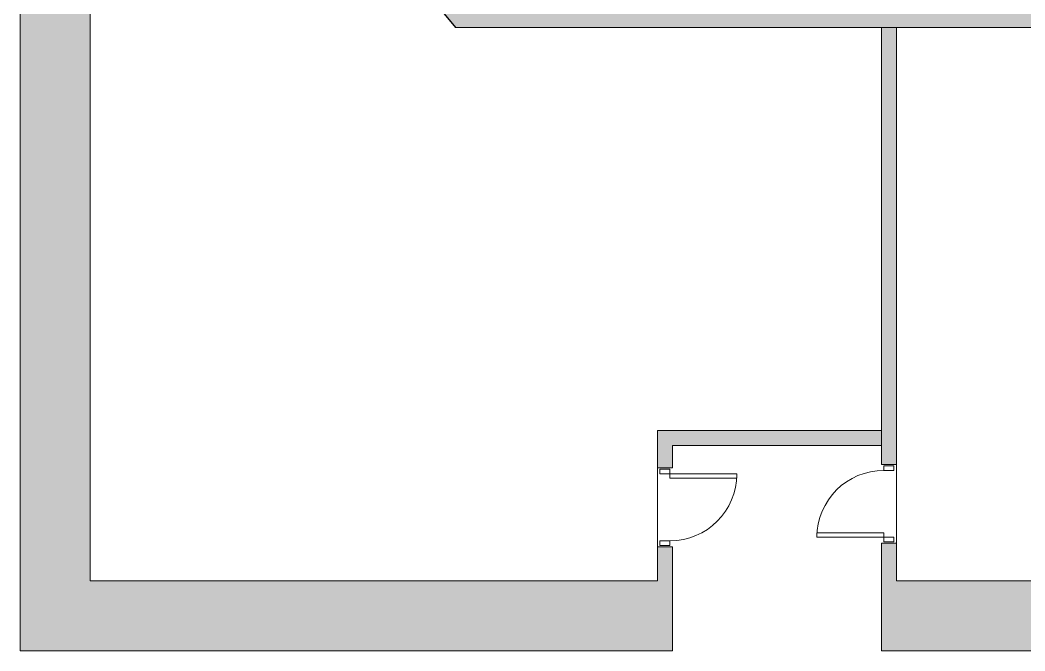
# Model space of a CAD drawing. Header units: centimetres. Extents: x -760 to 750, y -1383 to 587.
# Drawn here: x -759 to 245, y -1383 to -752 of the extents above; entities that cross this region are included whole.
import ezdxf

# ---------------------------------------------------------------- set-up
doc = ezdxf.new("R2010")
doc.units = ezdxf.units.CM
doc.header["$LTSCALE"] = 5
doc.layers.add('Structure - Floor Plan', color=7, linetype='Continuous')

# ---------------------------------------------------------------- blocks, each defined once
blk = doc.blocks.new('Group-1')
at = {"color": 255, "linetype": 'Continuous', "lineweight": 5, "transparency": 33554687}
blk.add_wipeout([(-689.5, -1312.5), (-122.6, -1312.5), (-122.6, -1162.2), (101.3, -1162.2), (101.3, -759.7), (-324.2, -759.7), (-428.7, -633.8), (-689.5, -633.8)], dxfattribs=at)
at = {"color": 7, "linetype": 'Continuous', "lineweight": 5, "transparency": 33554687, "flags": 128}
blk.add_lwpolyline([(-689.5, -1312.5), (-122.6, -1312.5), (-122.6, -1162.2), (101.3, -1162.2), (101.3, -759.7), (-324.2, -759.7), (-428.7, -633.8), (-689.5, -633.8)], close=True, dxfattribs=at)
blk = doc.blocks.new('Group-2')
at = {"color": 255, "linetype": 'Continuous', "lineweight": 5, "transparency": 33554687}
blk.add_wipeout([(116.3, -1312.5), (294.6, -1312.5), (294.6, -759.7), (116.3, -759.7)], dxfattribs=at)
at = {"color": 7, "linetype": 'Continuous', "lineweight": 5, "transparency": 33554687, "flags": 128}
blk.add_lwpolyline([(116.3, -1312.5), (294.6, -1312.5), (294.6, -759.7), (116.3, -759.7)], close=True, dxfattribs=at)
blk = doc.blocks.new('Group-46')
at = {"color": 7, "linetype": 'Continuous', "lineweight": 5, "transparency": 33554687}
for p, q in [((-421.6, -618.8), (-317.1, -744.7)), ((-428.7, -633.8), (-324.2, -759.7))]:
    blk.add_line(p, q, dxfattribs=at)
blk = doc.blocks.new('Group-47')
at = {"color": 7, "transparency": 33554623}
blk.add_blockref('Group-46', (0, 0), dxfattribs=at)
blk = doc.blocks.new('Group-48')
at = {"color": 7, "linetype": 'Continuous', "lineweight": 5, "transparency": 33554687}
for p, q in [((-317.1, -744.7), (302.8, -744.7)), ((-324.2, -759.7), (294.6, -759.7))]:
    blk.add_line(p, q, dxfattribs=at)
blk = doc.blocks.new('Group-49')
at = {"color": 7, "transparency": 33554623}
blk.add_blockref('Group-48', (0, 0), dxfattribs=at)
blk = doc.blocks.new('Group-77')
at = {"color": 7, "linetype": 'Continuous', "lineweight": 5, "transparency": 33554687}
for p, q in [((-122.6, -1312.5), (-689.5, -1312.5)), ((-107.6, -1382.5), (-759.5, -1382.5))]:
    blk.add_line(p, q, dxfattribs=at)
blk = doc.blocks.new('Group-78')
at = {"color": 7, "transparency": 33554623}
blk.add_blockref('Group-77', (0, 0), dxfattribs=at)
blk = doc.blocks.new('Group-79')
at = {"color": 7, "linetype": 'Continuous', "lineweight": 5, "transparency": 33554687}
for p, q in [((-759.5, -1382.5), (-759.5, -91.1)), ((-759.5, -91.1), (-729.6, -91.1)), ((-689.6, -91.1), (-689.5, -91.1)), ((-689.5, -1312.5), (-689.5, -91.1))]:
    blk.add_line(p, q, dxfattribs=at)
blk = doc.blocks.new('Group-80')
at = {"color": 7, "transparency": 33554623}
blk.add_blockref('Group-79', (0, 0), dxfattribs=at)
blk = doc.blocks.new('Group-83')
at = {"color": 7, "linetype": 'Continuous', "lineweight": 5, "transparency": 33554687}
for p, q in [((679.7, -1312.5), (116.3, -1312.5)), ((749.7, -1382.5), (101.3, -1382.5))]:
    blk.add_line(p, q, dxfattribs=at)
blk = doc.blocks.new('Group-84')
at = {"color": 7, "transparency": 33554623}
blk.add_blockref('Group-83', (0, 0), dxfattribs=at)
blk = doc.blocks.new('Group-85')
at = {"color": 7, "linetype": 'Continuous', "lineweight": 5, "transparency": 33554687}
for p, q in [((-38.1, 5), (-38.1, -5)), ((38.1, 5), (38.1, -5))]:
    blk.add_line(p, q, dxfattribs=at)
blk = doc.blocks.new('Group-86')
at = {"color": 255, "linetype": 'Continuous', "lineweight": 5, "transparency": 33554687}
for points in [[(-38.1, 5), (-33.45, 5), (-33.45, -5), (-38.1, -5)], [(33.45, 5), (38.1, 5), (38.1, -5), (33.45, -5)]]:
    blk.add_wipeout(points, dxfattribs=at)
at = {"color": 7, "linetype": 'Continuous', "lineweight": 5, "transparency": 33554687, "flags": 128}
for points in [[(-38.1, 5), (-33.45, 5), (-33.45, -5), (-38.1, -5)], [(33.45, 5), (38.1, 5), (38.1, -5), (33.45, -5)]]:
    blk.add_lwpolyline(points, close=True, dxfattribs=at)
blk = doc.blocks.new('Group-87')
at = {"color": 7, "transparency": 33554687}
blk.add_blockref('Group-85', (0, 0), dxfattribs=at)
blk.add_blockref('Group-86', (0, 0), dxfattribs=at)
at = {"color": 7, "linetype": 'Continuous', "lineweight": 5, "transparency": 33554687}
for p, q in [((-38.1, 5), (-33.45, 5)), ((-33.45, 5), (-33.45, -5)), ((38.1, 5), (33.45, 5)), ((33.45, 5), (33.45, -5)), ((-38.1, -5), (-33.45, -5)), ((38.1, -5), (33.45, -5))]:
    blk.add_line(p, q, dxfattribs=at)
blk = doc.blocks.new('Group-88')
at = {"color": 7, "linetype": 'Continuous', "lineweight": 5, "transparency": 33554687}
blk.add_arc((-33.45, 5), 66.9, 0, 90, dxfattribs=at)
blk = doc.blocks.new('Group-89')
at = {"color": 255, "linetype": 'Continuous', "lineweight": 5, "transparency": 33554687}
blk.add_wipeout([(-33.45, 5), (-33.45, 71.9), (-29.05, 71.9), (-29.05, 5)], dxfattribs=at)
at = {"color": 7, "linetype": 'Continuous', "lineweight": 5, "transparency": 33554687, "flags": 128}
blk.add_lwpolyline([(-33.45, 5), (-33.45, 71.9), (-29.05, 71.9), (-29.05, 5)], close=True, dxfattribs=at)
blk = doc.blocks.new('Group-90')
at = {"color": 7, "transparency": 33554687}
blk.add_blockref('Group-89', (0, 0), dxfattribs=at)
at = {"color": 7, "linetype": 'Continuous', "lineweight": 5, "transparency": 33554687}
for p, q in [((-33.45, 5), (-33.45, 71.9)), ((-33.45, 71.9), (-29.05, 71.9)), ((-29.05, 5), (-29.05, 71.9)), ((-33.45, 5), (-29.05, 5))]:
    blk.add_line(p, q, dxfattribs=at)
blk = doc.blocks.new('Group-91')
at = {"color": 7, "transparency": 33554687}
blk.add_blockref('Group-90', (0, 0), dxfattribs=at)
blk = doc.blocks.new('Door (2D)-4')
at = {"color": 7, "transparency": 33554687}
blk.add_blockref('Group-87', (0, 0), dxfattribs=at)
at = {"color": 0, "flags": 1}
for tag in ['IFC_UUID', 'instanceID']:
    blk.add_attdef(tag, (36.9, -1274.9), '', height=0.018, dxfattribs=at)
at = {"color": 7, "transparency": 33554687}
blk.add_blockref('Group-88', (0, 0), dxfattribs=at)
blk.add_blockref('Group-91', (0, 0), dxfattribs=at)
blk = doc.blocks.new('Group-92')
at = {"color": 7, "linetype": 'Continuous', "lineweight": 5, "transparency": 33554687}
for p, q in [((101.3, -1196.2), (101.3, -759.7)), ((116.3, -1196.2), (116.3, -759.7)), ((101.3, -1196.2), (116.3, -1196.2)), ((116.3, -1274.9), (101.3, -1274.9)), ((101.3, -1382.5), (101.3, -1274.9)), ((116.3, -1312.5), (116.3, -1274.9))]:
    blk.add_line(p, q, dxfattribs=at)
blk = doc.blocks.new('Group-93')
at = {"color": 7, "transparency": 33554623}
blk.add_blockref('Group-92', (0, 0), dxfattribs=at)
blk = doc.blocks.new('Group-94')
at = {"color": 7, "linetype": 'Continuous', "lineweight": 5, "transparency": 33554687}
for p, q in [((-38.1, 5), (-38.1, -5)), ((38.1, 5), (38.1, -5))]:
    blk.add_line(p, q, dxfattribs=at)
blk = doc.blocks.new('Group-95')
at = {"color": 255, "linetype": 'Continuous', "lineweight": 5, "transparency": 33554687}
for points in [[(-38.1, 5), (-33.45, 5), (-33.45, -5), (-38.1, -5)], [(33.45, 5), (38.1, 5), (38.1, -5), (33.45, -5)]]:
    blk.add_wipeout(points, dxfattribs=at)
at = {"color": 7, "linetype": 'Continuous', "lineweight": 5, "transparency": 33554687, "flags": 128}
for points in [[(-38.1, 5), (-33.45, 5), (-33.45, -5), (-38.1, -5)], [(33.45, 5), (38.1, 5), (38.1, -5), (33.45, -5)]]:
    blk.add_lwpolyline(points, close=True, dxfattribs=at)
blk = doc.blocks.new('Group-96')
at = {"color": 7, "transparency": 33554687}
blk.add_blockref('Group-94', (0, 0), dxfattribs=at)
blk.add_blockref('Group-95', (0, 0), dxfattribs=at)
at = {"color": 7, "linetype": 'Continuous', "lineweight": 5, "transparency": 33554687}
for p, q in [((-38.1, 5), (-33.45, 5)), ((-33.45, 5), (-33.45, -5)), ((38.1, 5), (33.45, 5)), ((33.45, 5), (33.45, -5)), ((-38.1, -5), (-33.45, -5)), ((38.1, -5), (33.45, -5))]:
    blk.add_line(p, q, dxfattribs=at)
blk = doc.blocks.new('Group-97')
at = {"color": 7, "linetype": 'Continuous', "lineweight": 5, "transparency": 33554687}
blk.add_arc((33.45, -5), 66.9, 180, 270, dxfattribs=at)
blk = doc.blocks.new('Group-98')
at = {"color": 255, "linetype": 'Continuous', "lineweight": 5, "transparency": 33554687}
blk.add_wipeout([(29.05, -71.9), (29.05, -5), (33.45, -5), (33.45, -71.9)], dxfattribs=at)
at = {"color": 7, "linetype": 'Continuous', "lineweight": 5, "transparency": 33554687, "flags": 128}
blk.add_lwpolyline([(29.05, -71.9), (29.05, -5), (33.45, -5), (33.45, -71.9)], close=True, dxfattribs=at)
blk = doc.blocks.new('Group-99')
at = {"color": 7, "transparency": 33554687}
blk.add_blockref('Group-98', (0, 0), dxfattribs=at)
at = {"color": 7, "linetype": 'Continuous', "lineweight": 5, "transparency": 33554687}
for p, q in [((29.05, -71.9), (29.05, -5)), ((29.05, -5), (33.45, -5)), ((33.45, -71.9), (33.45, -5)), ((29.05, -71.9), (33.45, -71.9))]:
    blk.add_line(p, q, dxfattribs=at)
blk = doc.blocks.new('Group-100')
at = {"color": 7, "transparency": 33554687}
blk.add_blockref('Group-99', (0, 0), dxfattribs=at)
blk = doc.blocks.new('Door (2D)-5')
at = {"color": 7, "transparency": 33554687}
blk.add_blockref('Group-96', (0, 0), dxfattribs=at)
at = {"color": 0, "flags": 1}
for tag in ['IFC_UUID', 'instanceID']:
    blk.add_attdef(tag, (-122.6, -1278.5), '', height=0.018, dxfattribs=at)
at = {"color": 7, "transparency": 33554687}
blk.add_blockref('Group-97', (0, 0), dxfattribs=at)
blk.add_blockref('Group-100', (0, 0), dxfattribs=at)
blk = doc.blocks.new('Group-101')
at = {"color": 7, "linetype": 'Continuous', "lineweight": 5, "transparency": 33554687}
for p, q in [((-122.6, -1199.7), (-122.6, -1162.2)), ((-107.6, -1199.7), (-107.6, -1177.2)), ((-122.6, -1199.7), (-107.6, -1199.7)), ((-107.6, -1278.5), (-122.6, -1278.5)), ((-122.6, -1312.5), (-122.6, -1278.5)), ((-107.6, -1382.5), (-107.6, -1278.5))]:
    blk.add_line(p, q, dxfattribs=at)
blk = doc.blocks.new('Group-102')
at = {"color": 7, "transparency": 33554623}
blk.add_blockref('Group-101', (0, 0), dxfattribs=at)
blk = doc.blocks.new('Group-103')
at = {"color": 7, "linetype": 'Continuous', "lineweight": 5, "transparency": 33554687}
for p, q in [((-122.6, -1162.2), (101.3, -1162.2)), ((-107.6, -1177.2), (101.3, -1177.2))]:
    blk.add_line(p, q, dxfattribs=at)
blk = doc.blocks.new('Group-104')
at = {"color": 7, "transparency": 33554623}
blk.add_blockref('Group-103', (0, 0), dxfattribs=at)

msp = doc.modelspace()

# ---------------------------------------------------------------- linework, layer by layer
at = {"layer": 'Structure - Floor Plan', "color": 7, "linetype": 'Continuous', "lineweight": 5, "transparency": 33554687}
for p, q in [((-759.4997, -1382.5249), (-759.4997, -91.0645)), ((-107.5821, -1382.5249), (-759.4997, -1382.5249)), ((749.6579, -1382.4944), (101.2868, -1382.4944))]:
    msp.add_line(p, q, dxfattribs=at)

# ---------------------------------------------------------------- wipeouts: each hides what was drawn before it
at = {"color": 255, "linetype": 'Continuous', "lineweight": 5, "transparency": 33554687}
for points in [[(-689.4997, -1312.5249), (-122.5821, -1312.5249), (-122.5821, -1162.1668), (101.2868, -1162.1668), (101.2868, -759.7329), (-324.1596, -759.7329), (-428.6818, -633.8411), (-689.4997, -633.8411)], [(116.2868, -1312.4944), (294.6203, -1312.4944), (294.6203, -759.7329), (116.2868, -759.7329)]]:
    msp.add_wipeout(points, dxfattribs=at).dxf.layer = 'Structure - Floor Plan'

# ---------------------------------------------------------------- next in the draw order: linework, layer by layer
at = {"layer": 'Structure - Floor Plan', "color": 7, "linetype": 'Continuous', "lineweight": 5, "transparency": 33554687, "flags": 128}
for points in [[(-689.4997, -1312.5249), (-122.5821, -1312.5249), (-122.5821, -1162.1668), (101.2868, -1162.1668), (101.2868, -759.7329), (-324.1596, -759.7329), (-428.6818, -633.8411), (-689.4997, -633.8411)], [(116.2868, -1312.4944), (294.6203, -1312.4944), (294.6203, -759.7329), (116.2868, -759.7329)]]:
    msp.add_lwpolyline(points, close=True, dxfattribs=at)
at = {"layer": 'Structure - Floor Plan', "color": 7, "linetype": 'Continuous', "lineweight": 5, "transparency": 33554687}
for points in [[(-689.4997, -1312.5249), (-689.4997, -1312.5249), (-689.4997, -633.8411), (-689.4997, -633.8411), (-689.4997, -1312.5249)], [(-689.4997, -633.8411), (-689.4997, -1312.5249), (-122.5821, -1312.5249), (-122.5821, -1162.1668)], [(-324.1596, -759.7329), (-428.6818, -633.8411), (-689.4997, -633.8411)], [(-689.4997, -633.8411), (-428.6818, -633.8411), (-324.1596, -759.7329)], [(-122.5821, -1162.1668), (-122.5821, -1312.5249), (-689.4997, -1312.5249), (-689.4997, -633.8411)], [(-428.6818, -633.8411), (-428.6818, -633.8411), (-324.1596, -759.7329), (-324.1596, -759.7329), (-428.6818, -633.8411)], [(-122.5821, -1162.1668), (101.2868, -1162.1668), (101.2868, -759.7329), (-324.1596, -759.7329)], [(-324.1596, -759.7329), (101.2868, -759.7329), (101.2868, -1162.1668), (-122.5821, -1162.1668)], [(-324.1596, -759.7329), (-324.1596, -759.7329), (101.2868, -759.7329), (101.2868, -759.7329), (-324.1596, -759.7329)], [(101.2868, -759.7329), (101.2868, -759.7329), (101.2868, -1162.1668), (101.2868, -1162.1668), (101.2868, -759.7329)], [(116.2868, -759.7329), (116.2868, -759.7329), (294.6203, -759.7329), (294.6203, -759.7329), (116.2868, -759.7329)], [(116.2868, -1312.4944), (116.2868, -1312.4944), (116.2868, -759.7329), (116.2868, -759.7329), (116.2868, -1312.4944)], [(294.6203, -759.7329), (116.2868, -759.7329), (116.2868, -1312.4944), (294.6203, -1312.4944), (294.6203, -759.7329)], [(294.6203, -1312.4944), (116.2868, -1312.4944), (116.2868, -759.7329), (294.6203, -759.7329), (294.6203, -1312.4944)], [(-122.5821, -1162.1668), (-122.5821, -1162.1668), (-122.5821, -1312.5249), (-122.5821, -1312.5249), (-122.5821, -1162.1668)], [(101.2868, -1162.1668), (101.2868, -1162.1668), (-122.5821, -1162.1668), (-122.5821, -1162.1668), (101.2868, -1162.1668)], [(-122.5821, -1312.5249), (-122.5821, -1312.5249), (-689.4997, -1312.5249), (-689.4997, -1312.5249), (-122.5821, -1312.5249)], [(294.6203, -1312.4944), (294.6203, -1312.4944), (116.2868, -1312.4944), (116.2868, -1312.4944), (294.6203, -1312.4944)]]:
    msp.add_lwpolyline(points, dxfattribs=at)

# ---------------------------------------------------------------- next in the draw order: block references
at = {"layer": 'Structure - Floor Plan', "color": 7, "transparency": 33554623}
for name in ['Group-1', 'Group-2']:
    msp.add_blockref(name, (0, 0), dxfattribs=at)

# ---------------------------------------------------------------- next in the draw order: linework, layer by layer
at = {"layer": 'Structure - Floor Plan', "color": 7, "linetype": 'Continuous', "lineweight": 5, "transparency": 33554687}
for p, q in [((-689.4997, -1312.5249), (-689.4997, -91.0645)), ((-428.6818, -633.8411), (-324.1596, -759.7329)), ((-324.1596, -759.7329), (294.6203, -759.7329)), ((-122.5821, -1162.1668), (101.2868, -1162.1668)), ((-107.5821, -1177.1668), (101.2868, -1177.1668)), ((-122.5821, -1312.5249), (-689.4997, -1312.5249)), ((679.6579, -1312.4944), (116.2868, -1312.4944))]:
    msp.add_line(p, q, dxfattribs=at)
at = {"layer": 'Structure - Floor Plan', "color": 255, "linetype": 'Continuous', "transparency": 33554687}
for points in [[(-759.4997, -91.0645), (-759.4997, -1382.5249), (-689.4997, -91.0645), (-689.4997, -1312.5249)], [(-317.1174, -744.7329), (-421.6395, -618.8411), (-324.1596, -759.7329), (-428.6818, -633.8411)], [(-317.1174, -744.7329), (-324.1596, -759.7329), (302.7535, -744.7329), (309.6203, -759.7329)], [(116.2868, -759.7329), (101.2868, -759.7329), (116.2868, -1196.196), (101.2868, -1196.196)], [(-107.5821, -1177.1668), (-122.5821, -1162.1668), (-107.5821, -1199.7329), (-122.5821, -1199.7329)], [(101.2868, -1162.1668), (-122.5821, -1162.1668), (101.2868, -1177.1668), (-107.5821, -1177.1668)], [(101.2868, -1382.4944), (116.2868, -1312.4944), (101.2868, -1274.936), (116.2868, -1274.936)], [(-122.5821, -1312.5249), (-107.5821, -1382.5249), (-122.5821, -1278.4729), (-107.5821, -1278.4729)], [(-759.4997, -1382.5249), (-107.5821, -1382.5249), (-689.4997, -1312.5249), (-122.5821, -1312.5249)], [(101.2868, -1382.4944), (749.6579, -1382.4944), (116.2868, -1312.4944), (679.6579, -1312.4944)]]:
    msp.add_solid(points, dxfattribs=at)

# ---------------------------------------------------------------- next in the draw order: block references
at = {"layer": 'Structure - Floor Plan', "color": 7, "transparency": 33554623}
for name in ['Group-80', 'Group-47', 'Group-49', 'Group-104', 'Group-78', 'Group-84']:
    msp.add_blockref(name, (0, 0), dxfattribs=at)

# ---------------------------------------------------------------- next in the draw order: block references
at = {"layer": 'Structure - Floor Plan', "color": 7, "transparency": 33554687, "rotation": 90}
for name, p in [('Door (2D)-5', (-115.0821, -1239.1029)), ('Door (2D)-4', (108.7868, -1235.566))]:
    msp.add_blockref(name, p, dxfattribs=at)

# ---------------------------------------------------------------- next in the draw order: linework, layer by layer
at = {"layer": 'Structure - Floor Plan', "color": 7, "linetype": 'Continuous', "lineweight": 5, "transparency": 33554687}
for p, q in [((101.2868, -1196.196), (101.2868, -759.7329)), ((116.2868, -1196.196), (116.2868, -759.7329)), ((-122.5821, -1199.7329), (-122.5821, -1162.1668)), ((-107.5821, -1199.7329), (-107.5821, -1177.1668)), ((-122.5821, -1199.7329), (-107.5821, -1199.7329)), ((101.2868, -1196.196), (116.2868, -1196.196)), ((116.2868, -1274.936), (101.2868, -1274.936)), ((101.2868, -1382.4944), (101.2868, -1274.936)), ((116.2868, -1312.4944), (116.2868, -1274.936)), ((-107.5821, -1278.4729), (-122.5821, -1278.4729)), ((-122.5821, -1312.5249), (-122.5821, -1278.4729)), ((-107.5821, -1382.5249), (-107.5821, -1278.4729))]:
    msp.add_line(p, q, dxfattribs=at)

# ---------------------------------------------------------------- next in the draw order: block references
at = {"layer": 'Structure - Floor Plan', "color": 7, "transparency": 33554623}
for name in ['Group-93', 'Group-102']:
    msp.add_blockref(name, (0, 0), dxfattribs=at)

doc.saveas('drawing.dxf')
